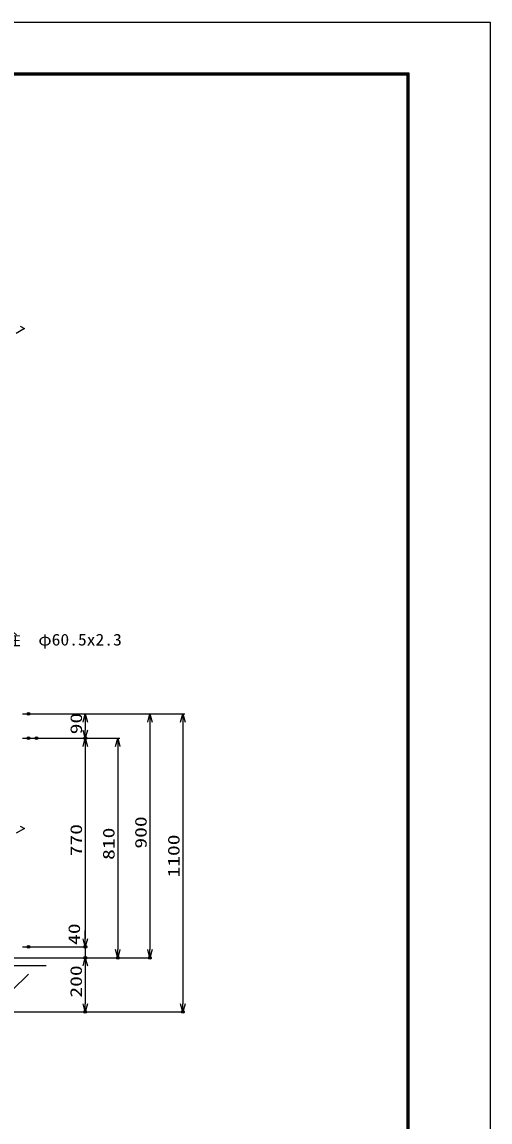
# Model space of a CAD drawing. Units: millimetres, scale not verified. Extents: x -4455 to 4455, y -3150 to 3150.
# Drawn here: x 2727 to 4455, y -910 to 3150 of the extents above; entities that cross this region are included whole.
import ezdxf
from ezdxf.enums import TextEntityAlignment as Align

# ---------------------------------------------------------------- set-up
doc = ezdxf.new("R2010")
doc.units = ezdxf.units.MM
doc.header["$LTSCALE"] = 20
doc.header["$PDMODE"] = 32
doc.header["$PDSIZE"] = 10
for name, color, linetype, lineweight in [('0-0_1', 7, 'Continuous', 25), ('0-1_0', 7, 'Continuous', 25), ('0-4_EXTCNT-LMEC0', 1, 'Continuous', 25)]:
    doc.layers.add(name, color=color, linetype=linetype, lineweight=lineweight)
doc.layers.add('0-2_DEFPOINTS', color=7, linetype='Continuous')
doc.styles.add('ＭＳ ゴシック', font='')
doc.styles.get('ＭＳ ゴシック').set_extended_font_data('MS Gothic')

# ---------------------------------------------------------------- blocks, each defined once
blk = doc.blocks.new('_Open30')
at = {"layer": '0-1_0', "color": 1}
blk.add_line((0, 0), (-20, 0), dxfattribs=at)
blk.add_lwpolyline([(-20, 5.36), (0, 0), (-20, -5.36)], dxfattribs=at)

msp = doc.modelspace()

# ---------------------------------------------------------------- linework, layer by layer
at = {"layer": '0-0_1'}
msp.add_line((2816.15, -333.79), (2541.15, -333.79), dxfattribs=at)
at = {"layer": '0-0_1', "color": 4}
msp.add_line((2751.15, -363.79), (2691.15, -423.79), dxfattribs=at)
at = {"layer": '0-1_0', "color": 3}
msp.add_lwpolyline([(-4455, 3150), (4455, 3150), (4455, -3150), (-4455, -3150)], close=True, dxfattribs=at)
at = {"layer": '0-1_0'}
for points in [[(-4155, 2962.5), (4155, 2962.5), (4155, -2962.5), (-4155, -2962.5)], [(-4153.13, 2960.62), (4153.12, 2960.62), (4153.12, -2960.63), (-4153.13, -2960.63)], [(-4151.25, 2958.75), (4151.25, 2958.75), (4151.25, -2958.75), (-4151.25, -2958.75)], [(-4149.38, 2956.87), (4149.37, 2956.87), (4149.37, -2956.88), (-4149.38, -2956.88)], [(-4147.5, 2955), (4147.5, 2955), (4147.5, -2955), (-4147.5, -2955)]]:
    msp.add_lwpolyline(points, close=True, dxfattribs=at)
at = {"layer": '0-2_DEFPOINTS'}
for p in [(2751, 596.21), (2751, 506.21), (2781, 506.21), (2961, 506.21), (2751, -263.79), (2961, -263.79), (2961, -303.79), (3081, -303.79), (3199.65, -303.79), (2960.65, -503.79), (3321, -503.79)]:
    msp.add_point(p, dxfattribs=at)
at = {"layer": '0-4_EXTCNT-LMEC0'}
for p, q in [((2728.5, 596.21), (3207.15, 596.21)), ((2728.5, 596.21), (2968.5, 596.21)), ((2758.5, 596.21), (3328.5, 596.21)), ((2961, 566.21), (2961, 536.21)), ((3199.65, 566.21), (3199.65, -273.79)), ((3321, 566.21), (3321, -473.79)), ((2728.5, 506.21), (2968.5, 506.21)), ((2758.5, 506.21), (2968.5, 506.21)), ((2788.5, 506.21), (3088.5, 506.21)), ((2961, 476.21), (2961, -233.79)), ((3081, 476.21), (3081, -273.79)), ((2961, -233.79), (2961, -203.79)), ((2728.5, -263.79), (2968.5, -263.79)), ((2758.5, -263.79), (2968.5, -263.79)), ((2961, -263.79), (2961, -303.79)), ((2548.65, -303.79), (3207.15, -303.79)), ((2548.65, -303.79), (2968.15, -303.79)), ((2548.65, -303.79), (2968.5, -303.79)), ((2578.65, -303.79), (3088.5, -303.79)), ((2960.65, -333.79), (2960.65, -473.79)), ((2961, -333.79), (2961, -363.79)), ((2428.9, -503.79), (3328.5, -503.79)), ((2428.9, -503.79), (2968.15, -503.79))]:
    msp.add_line(p, q, dxfattribs=at)
at = {"layer": '0-4_EXTCNT-LMEC0', "color": 4}
for p, q in [((2736, 173.75), (2706, 156.43)), ((2721, 182.41), (2736, 173.75))]:
    msp.add_line(p, q, dxfattribs=at)
msp.add_lwpolyline([(2721, 2026.82), (2736, 2018.16), (2706, 2000.84)], dxfattribs=at)

# ---------------------------------------------------------------- block references
at = {"layer": '0-4_EXTCNT-LMEC0', "xscale": 1.5, "yscale": 1.5}
for p, rotation in [((2961, 596.21), 90), ((3199.65, 596.21), 90), ((3321, 596.21), 90), ((2961, 506.21), 270), ((2961, 506.21), 90), ((3081, 506.21), 90), ((2961, -263.79), 270), ((2961, -263.79), 270), ((3081, -303.79), 270), ((3199.65, -303.79), 270), ((2960.65, -303.79), 90), ((2961, -303.79), 90), ((2960.65, -503.79), 270), ((3321, -503.79), 270)]:
    msp.add_blockref('_Open30', p, dxfattribs=dict(at, rotation=rotation))

# ---------------------------------------------------------------- texts
at = {"layer": '0-1_0', "color": 3, "style": 'ＭＳ ゴシック', "width": 1.1}
msp.add_text('門柱\u3000φ60.5x2.3', height=43.26, dxfattribs=at).set_placement((2592.82, 835.67), align=Align.BOTTOM_LEFT)
at = {"layer": '0-4_EXTCNT-LMEC0', "color": 3, "style": 'ＭＳ ゴシック', "width": 1.35}
for s, p in [('90', (2961.83, 520.84)), ('900', (3200.48, 98.96)), ('770', (2961.83, 70.59)), ('810', (3081.83, 57.34)), ('1100', (3321.83, -7.79)), ('40', (2954.48, -256.45)), ('200', (2961.48, -451.04))]:
    msp.add_text(s, height=43.26, rotation=90, dxfattribs=at).set_placement(p, align=Align.BOTTOM_LEFT)

doc.saveas('drawing.dxf')
